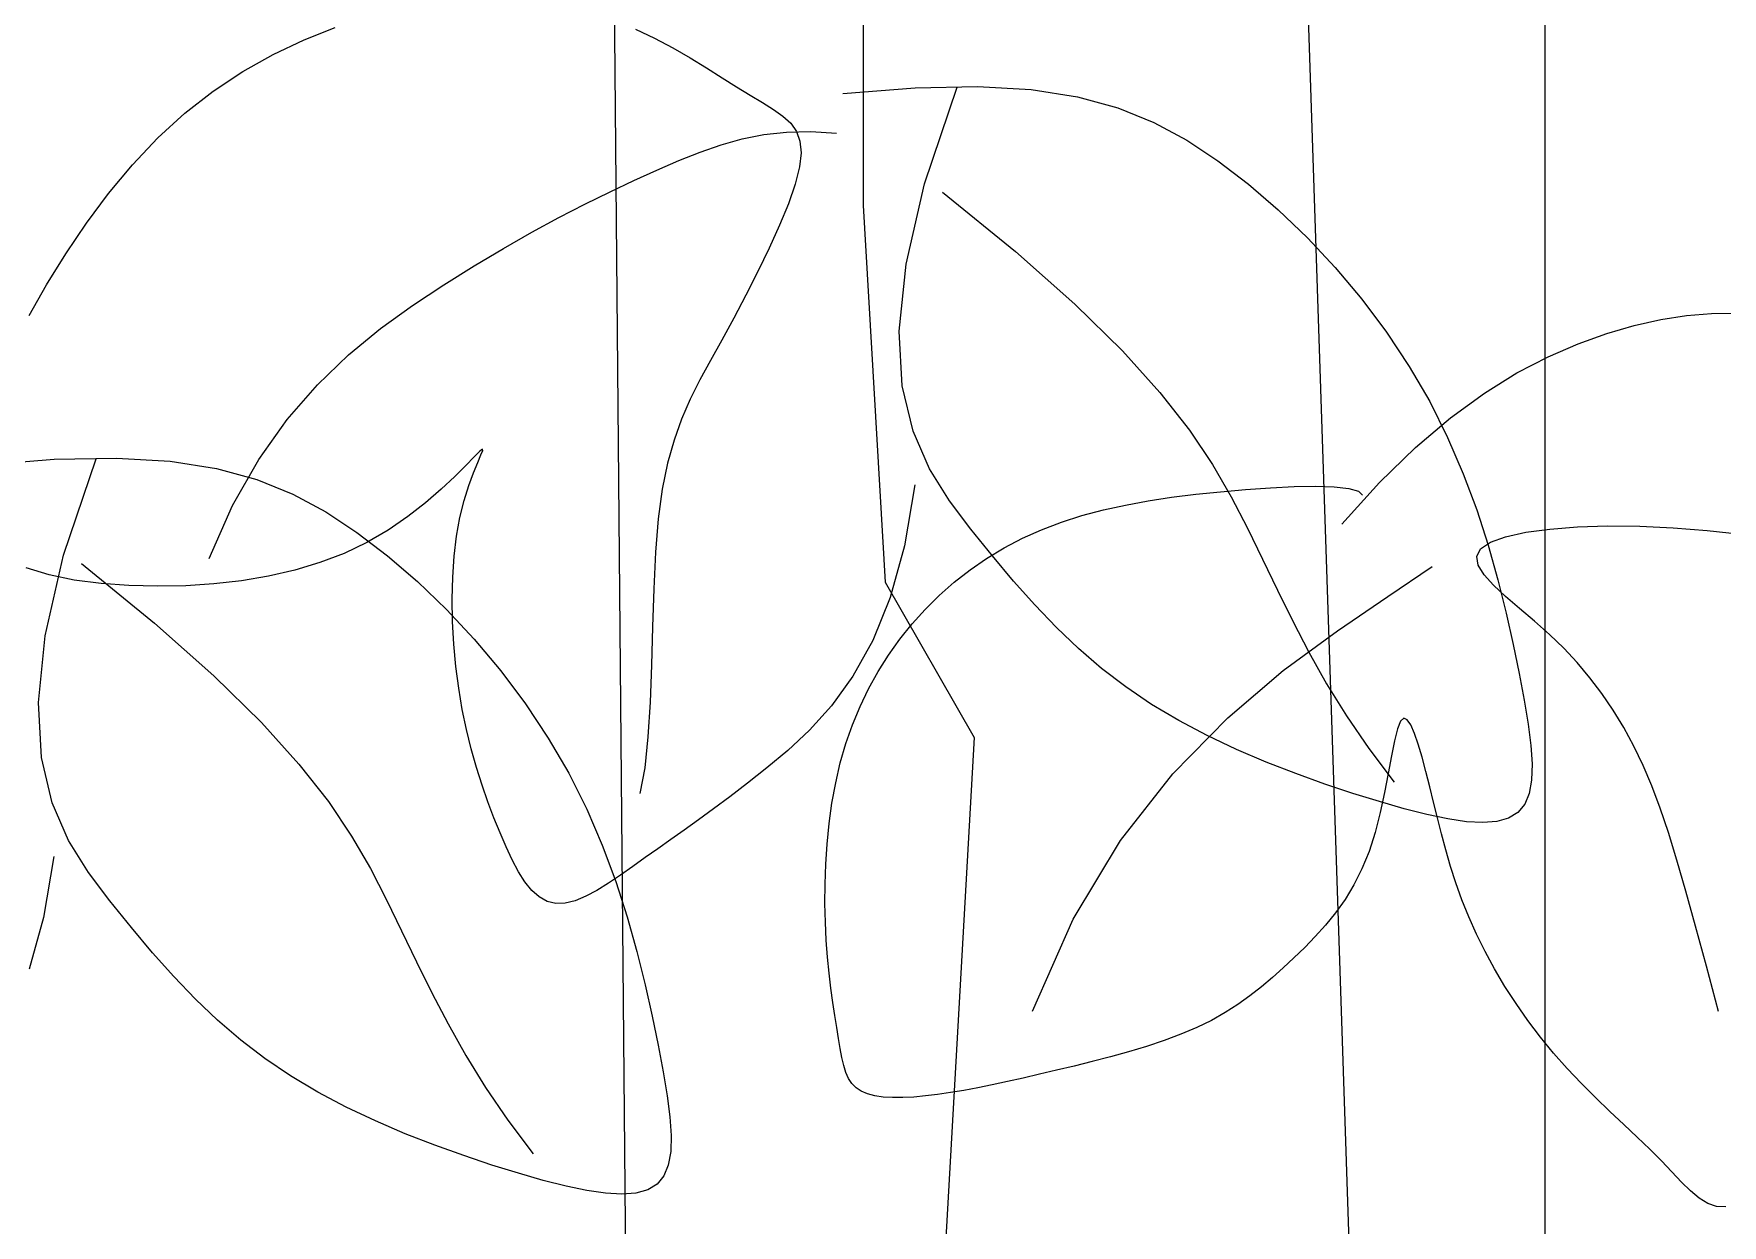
# Model space of a CAD drawing. Extents: x -1568 to -728, y -1287 to -990.
# Drawn here: x -940.849 to -939.467, y -1164.931 to -1163.955 of the extents above; entities that cross this region are included whole.
import ezdxf

# ---------------------------------------------------------------- set-up
doc = ezdxf.new("R2010")
doc.units = 0
doc.header["$LTSCALE"] = 5
doc.layers.get('0').update_dxf_attribs({"linetype": 'CONTINUOUS'})
for name, color, linetype in [('LH', 94, 'CONTINUOUS'), ('LV', 3, 'CONTINUOUS'), ('尺寸标注', 2, 'CONTINUOUS')]:
    doc.layers.add(name, color=color, linetype=linetype)
doc.layers.add('标注', color=4, linetype='CONTINUOUS', lineweight=15)

# ---------------------------------------------------------------- blocks, each defined once
blk = doc.blocks.new('15')
at = {"layer": 'LH', "color": 38}
for p, q in [((-0.32669, 1.0628), (-0.30978, 1.06954)), ((-0.34354, 1.05478), (-0.32669, 1.0628)), ((-0.1458, 1.06867), (-0.13542, 1.06366)), ((-0.13542, 1.06366), (-0.12548, 1.05834)), ((-0.36014, 1.04545), (-0.34354, 1.05478)), ((-0.12548, 1.05834), (-0.11601, 1.05287)), ((-0.11601, 1.05287), (-0.10703, 1.0474)), ((-0.37629, 1.03476), (-0.36014, 1.04545)), ((-0.10703, 1.0474), (-0.09856, 1.04208)), ((-0.09856, 1.04208), (-0.09064, 1.03707)), ((-0.3918, 1.02266), (-0.37629, 1.03476)), ((-0.09064, 1.03707), (-0.08329, 1.03251)), ((-0.08329, 1.03251), (-0.07655, 1.02849)), ((-0.03272, 1.03342), (0.0068, 1.03662)), ((0.0068, 1.03662), (0.04081, 1.03729)), ((0.01197, 0.98421), (0.02966, 1.03691)), ((0.04081, 1.03729), (0.07008, 1.03557)), ((0.07008, 1.03557), (0.09537, 1.03162)), ((-0.07655, 1.02849), (-0.07053, 1.02479)), ((-0.07053, 1.02479), (-0.06534, 1.02113)), ((0.09537, 1.03162), (0.11744, 1.02561)), ((0.11744, 1.02561), (0.13705, 1.01769)), ((-0.4065, 1.00918), (-0.3918, 1.02266)), ((-0.06534, 1.02113), (-0.06112, 1.01722)), ((-0.06112, 1.01722), (-0.05799, 1.01278)), ((0.13705, 1.01769), (0.15497, 1.008)), ((-0.42035, 0.9945), (-0.4065, 1.00918)), ((-0.1106, 1.00147), (-0.09914, 1.00545)), ((-0.09914, 1.00545), (-0.0876, 1.00866)), ((-0.0876, 1.00866), (-0.07574, 1.01102)), ((-0.07574, 1.01102), (-0.06336, 1.01241)), ((-0.06336, 1.01241), (-0.05022, 1.01273)), ((-0.05799, 1.01278), (-0.05606, 1.00751)), ((-0.05606, 1.00751), (-0.05546, 1.00112)), ((-0.05022, 1.01273), (-0.0361, 1.01188)), ((0.15497, 1.008), (0.17196, 0.99671)), ((-0.13415, 0.99164), (-0.1222, 0.99683)), ((-0.1222, 0.99683), (-0.1106, 1.00147)), ((-0.05546, 1.00112), (-0.05631, 0.99334)), ((0.17196, 0.99671), (0.18863, 0.98397)), ((-0.43335, 0.97889), (-0.42035, 0.9945)), ((-0.15972, 0.97979), (-0.14665, 0.98597)), ((-0.14665, 0.98597), (-0.13415, 0.99164)), ((-0.05631, 0.99334), (-0.05868, 0.98398)), ((-0.44549, 0.9626), (-0.43335, 0.97889)), ((-0.17338, 0.97305), (-0.15972, 0.97979)), ((-0.05868, 0.98398), (-0.06238, 0.97326)), ((0.00184, 0.94021), (0.01197, 0.98421)), ((0.02178, 0.97965), (0.06158, 0.94714)), ((0.18863, 0.98397), (0.20497, 0.96991)), ((-0.18762, 0.96569), (-0.17338, 0.97305)), ((-0.06238, 0.97326), (-0.06716, 0.96152)), ((0.20497, 0.96991), (0.22084, 0.95467)), ((-0.45676, 0.94588), (-0.44549, 0.9626)), ((-0.20245, 0.95766), (-0.18762, 0.96569)), ((-0.06716, 0.96152), (-0.07278, 0.94907)), ((-0.21786, 0.94891), (-0.20245, 0.95766)), ((0.22084, 0.95467), (0.23608, 0.93837)), ((-0.46717, 0.92899), (-0.45676, 0.94588)), ((-0.23386, 0.93937), (-0.21786, 0.94891)), ((-0.07278, 0.94907), (-0.079, 0.93625)), ((-0.00184, 0.90377), (0.00184, 0.94021)), ((0.06158, 0.94714), (0.09394, 0.91842)), ((-0.25044, 0.929), (-0.23386, 0.93937)), ((-0.079, 0.93625), (-0.08556, 0.92338)), ((0.23608, 0.93837), (0.25053, 0.92114)), ((-0.47669, 0.91217), (-0.46717, 0.92899)), ((-0.26756, 0.91768), (-0.25044, 0.929)), ((-0.08556, 0.92338), (-0.09223, 0.9108)), ((-0.28497, 0.90507), (-0.26756, 0.91768)), ((0.09394, 0.91842), (0.11988, 0.89296)), ((0.25053, 0.92114), (0.26404, 0.90312)), ((0.41372, 0.91011), (0.42772, 0.91229)), ((0.42772, 0.91229), (0.44137, 0.9134)), ((0.44137, 0.9134), (0.45478, 0.91345)), ((-0.30236, 0.89076), (-0.28497, 0.90507)), ((-0.09223, 0.9108), (-0.09875, 0.89883)), ((-0.0002, 0.87376), (-0.00184, 0.90377)), ((0.26404, 0.90312), (0.27645, 0.88444)), ((0.38425, 0.90242), (0.39927, 0.90683)), ((0.39927, 0.90683), (0.41372, 0.91011)), ((-0.09875, 0.89883), (-0.10491, 0.88768)), ((0.3522, 0.88973), (0.36857, 0.89682)), ((0.36857, 0.89682), (0.38425, 0.90242)), ((-0.31943, 0.87435), (-0.30236, 0.89076)), ((-0.10491, 0.88768), (-0.11065, 0.87705)), ((0.11988, 0.89296), (0.14039, 0.87023)), ((0.33515, 0.88086), (0.3522, 0.88973)), ((-0.11065, 0.87705), (-0.1159, 0.86654)), ((0.27645, 0.88444), (0.2876, 0.86523)), ((0.31742, 0.86987), (0.33515, 0.88086)), ((-0.33587, 0.85543), (-0.31943, 0.87435)), ((-0.1159, 0.86654), (-0.12063, 0.85572)), ((0.00565, 0.84906), (-0.0002, 0.87376)), ((0.14039, 0.87023), (0.15647, 0.84971)), ((0.29901, 0.85644), (0.31742, 0.86987)), ((0.2876, 0.86523), (0.29739, 0.84564)), ((-0.35138, 0.83361), (-0.33587, 0.85543)), ((-0.12063, 0.85572), (-0.12478, 0.8442)), ((0.01459, 0.82854), (0.00565, 0.84906)), ((0.15647, 0.84971), (0.16912, 0.83087)), ((0.27991, 0.84026), (0.29901, 0.85644)), ((-0.22933, 0.83935), (-0.23083, 0.83821)), ((-0.23013, 0.8361), (-0.22919, 0.8386)), ((-0.22919, 0.8386), (-0.22933, 0.83935)), ((-0.12478, 0.8442), (-0.12832, 0.83156)), ((0.26012, 0.821), (0.27991, 0.84026)), ((0.29739, 0.84564), (0.3059, 0.82588)), ((-0.50257, 0.83052), (-0.46305, 0.83372)), ((-0.46305, 0.83372), (-0.42903, 0.83438)), ((-0.45788, 0.78131), (-0.44019, 0.834)), ((-0.42903, 0.83438), (-0.39977, 0.83266)), ((-0.39977, 0.83266), (-0.37448, 0.82872)), ((-0.36566, 0.80848), (-0.35138, 0.83361)), ((-0.23848, 0.83041), (-0.2445, 0.8244)), ((-0.23389, 0.83513), (-0.23848, 0.83041)), ((-0.2342, 0.82638), (-0.23189, 0.83198)), ((-0.23083, 0.83821), (-0.23389, 0.83513)), ((-0.23189, 0.83198), (-0.23013, 0.8361)), ((-0.12832, 0.83156), (-0.13121, 0.81738)), ((0.16912, 0.83087), (0.17934, 0.81318)), ((-0.37448, 0.82872), (-0.35241, 0.82271)), ((-0.35241, 0.82271), (-0.3328, 0.81478)), ((-0.2445, 0.8244), (-0.25184, 0.81749)), ((-0.23677, 0.81943), (-0.2342, 0.82638)), ((0.02549, 0.81107), (0.01459, 0.82854)), ((0.23965, 0.79833), (0.26012, 0.821)), ((0.3059, 0.82588), (0.31323, 0.80618)), ((-0.3328, 0.81478), (-0.31488, 0.8051)), ((-0.25184, 0.81749), (-0.2604, 0.81005)), ((-0.24166, 0.80202), (-0.23935, 0.81126)), ((-0.23935, 0.81126), (-0.23677, 0.81943)), ((-0.13121, 0.81738), (-0.13338, 0.80126)), ((0.00663, 0.81981), (0.00098, 0.78647)), ((0.03724, 0.79553), (0.02549, 0.81107)), ((0.12155, 0.80877), (0.13397, 0.81104)), ((0.13397, 0.81104), (0.14677, 0.81299)), ((0.14677, 0.81299), (0.15992, 0.81464)), ((0.15992, 0.81464), (0.17341, 0.81605)), ((0.17341, 0.81605), (0.18716, 0.81726)), ((0.17934, 0.81318), (0.18814, 0.7961)), ((0.18716, 0.81726), (0.20074, 0.8182)), ((0.20074, 0.8182), (0.21366, 0.8188)), ((0.21366, 0.8188), (0.22543, 0.819)), ((0.22543, 0.819), (0.23554, 0.81871)), ((0.23554, 0.81871), (0.2435, 0.81786)), ((0.2435, 0.81786), (0.24881, 0.81639)), ((0.24881, 0.81639), (0.25097, 0.81422)), ((-0.37841, 0.77964), (-0.36566, 0.80848)), ((-0.31488, 0.8051), (-0.29789, 0.79381)), ((-0.27008, 0.80245), (-0.28078, 0.79506)), ((-0.2604, 0.81005), (-0.27008, 0.80245)), ((-0.24347, 0.79183), (-0.24166, 0.80202)), ((0.08659, 0.79941), (0.09784, 0.803)), ((0.09784, 0.803), (0.1095, 0.8061)), ((0.1095, 0.8061), (0.12155, 0.80877)), ((0.31323, 0.80618), (0.3195, 0.78677)), ((-0.29789, 0.79381), (-0.28122, 0.78107)), ((-0.28078, 0.79506), (-0.2924, 0.78825)), ((-0.13338, 0.80126), (-0.13485, 0.78297)), ((0.04893, 0.78098), (0.03724, 0.79553)), ((0.06533, 0.79059), (0.07575, 0.79529)), ((0.07575, 0.79529), (0.08659, 0.79941)), ((0.18814, 0.7961), (0.1964, 0.7792)), ((0.32905, 0.79145), (0.34, 0.79386)), ((0.34, 0.79386), (0.35316, 0.79565)), ((0.35316, 0.79565), (0.36818, 0.79681)), ((0.36818, 0.79681), (0.38465, 0.79732)), ((0.38465, 0.79732), (0.40219, 0.79717)), ((0.40219, 0.79717), (0.42042, 0.79635)), ((0.42042, 0.79635), (0.43897, 0.79487)), ((0.43897, 0.79487), (0.45752, 0.79284)), ((-0.2924, 0.78825), (-0.30484, 0.78233)), ((-0.24476, 0.78087), (-0.24347, 0.79183)), ((0.00098, 0.78647), (-0.00685, 0.75833)), ((0.04582, 0.77957), (0.05535, 0.78535)), ((0.05535, 0.78535), (0.06533, 0.79059)), ((0.31326, 0.78064), (0.31537, 0.78483)), ((0.31537, 0.78483), (0.32072, 0.78844)), ((0.3195, 0.78677), (0.32485, 0.76789)), ((0.32072, 0.78844), (0.32905, 0.79145)), ((-0.46581, 0.77065), (-0.47827, 0.77455)), ((-0.46801, 0.73731), (-0.45788, 0.78131)), ((-0.44807, 0.77675), (-0.40827, 0.74424)), ((-0.318, 0.77733), (-0.33178, 0.77321)), ((-0.30484, 0.78233), (-0.318, 0.77733)), ((-0.28122, 0.78107), (-0.26487, 0.76701)), ((-0.24553, 0.76931), (-0.24476, 0.78087)), ((-0.13485, 0.78297), (-0.1358, 0.76306)), ((0.03673, 0.7733), (0.04582, 0.77957)), ((0.0605, 0.76721), (0.04893, 0.78098)), ((0.1964, 0.7792), (0.20454, 0.76232)), ((0.26471, 0.75878), (0.28901, 0.77516)), ((0.31405, 0.77592), (0.31326, 0.78064)), ((0.31727, 0.77068), (0.31405, 0.77592)), ((-0.4521, 0.76778), (-0.46581, 0.77065)), ((-0.43747, 0.76585), (-0.4521, 0.76778)), ((-0.42225, 0.76475), (-0.43747, 0.76585)), ((-0.37593, 0.76571), (-0.39127, 0.76471)), ((-0.36084, 0.76743), (-0.37593, 0.76571)), ((-0.34609, 0.76992), (-0.36084, 0.76743)), ((-0.33178, 0.77321), (-0.34609, 0.76992)), ((-0.26487, 0.76701), (-0.249, 0.75176)), ((-0.24582, 0.75733), (-0.24553, 0.76931)), ((0.01996, 0.75938), (0.02811, 0.76656)), ((0.02811, 0.76656), (0.03673, 0.7733)), ((0.0721, 0.7542), (0.0605, 0.76721)), ((0.32242, 0.76497), (0.31727, 0.77068)), ((0.32905, 0.75882), (0.32242, 0.76497)), ((0.32485, 0.76789), (0.32937, 0.74977)), ((-0.40675, 0.7644), (-0.42225, 0.76475)), ((-0.39127, 0.76471), (-0.40675, 0.7644)), ((-0.24562, 0.74511), (-0.24582, 0.75733)), ((-0.1358, 0.76306), (-0.13646, 0.74228)), ((-0.00685, 0.75833), (-0.01638, 0.73478)), ((0.01228, 0.75179), (0.01996, 0.75938)), ((0.20454, 0.76232), (0.21288, 0.74539)), ((0.23723, 0.74014), (0.26471, 0.75878)), ((0.33666, 0.75227), (0.32905, 0.75882)), ((-0.249, 0.75176), (-0.23377, 0.73546)), ((0.0051, 0.74381), (0.01228, 0.75179)), ((0.08388, 0.74193), (0.0721, 0.7542)), ((0.32937, 0.74977), (0.33319, 0.73263)), ((0.34479, 0.74536), (0.33666, 0.75227)), ((-0.47169, 0.70086), (-0.46801, 0.73731)), ((-0.40827, 0.74424), (-0.3759, 0.71551)), ((-0.24496, 0.73281), (-0.24562, 0.74511)), ((-0.13646, 0.74228), (-0.13706, 0.72137)), ((-0.00159, 0.73548), (0.0051, 0.74381)), ((0.09598, 0.73039), (0.08388, 0.74193)), ((0.20772, 0.71838), (0.23723, 0.74014)), ((0.21288, 0.74539), (0.22171, 0.72833)), ((0.35295, 0.73812), (0.34479, 0.74536)), ((0.36075, 0.73058), (0.35295, 0.73812)), ((-0.24385, 0.72061), (-0.24496, 0.73281)), ((-0.23377, 0.73546), (-0.21932, 0.71824)), ((-0.01638, 0.73478), (-0.02719, 0.71524)), ((-0.00778, 0.7268), (-0.00159, 0.73548)), ((0.10857, 0.71956), (0.09598, 0.73039)), ((0.22171, 0.72833), (0.23136, 0.71109)), ((0.33319, 0.73263), (0.33644, 0.71672)), ((0.36812, 0.7227), (0.36075, 0.73058)), ((-0.24231, 0.70869), (-0.24385, 0.72061)), ((-0.13706, 0.72137), (-0.13783, 0.70108)), ((-0.01346, 0.71779), (-0.00778, 0.7268)), ((0.12179, 0.70941), (0.10857, 0.71956)), ((0.37507, 0.71447), (0.36812, 0.7227)), ((-0.3759, 0.71551), (-0.34996, 0.69005)), ((-0.21932, 0.71824), (-0.20581, 0.70022)), ((-0.02719, 0.71524), (-0.03881, 0.69911)), ((-0.01862, 0.70844), (-0.01346, 0.71779)), ((0.17737, 0.69263), (0.20772, 0.71838)), ((0.23136, 0.71109), (0.24213, 0.69358)), ((0.33644, 0.71672), (0.33918, 0.70221)), ((0.38162, 0.70583), (0.37507, 0.71447)), ((-0.47005, 0.67085), (-0.47169, 0.70086)), ((-0.24037, 0.6972), (-0.24231, 0.70869)), ((-0.13783, 0.70108), (-0.139, 0.68214)), ((-0.02327, 0.69877), (-0.01862, 0.70844)), ((0.13578, 0.69993), (0.12179, 0.70941)), ((0.33918, 0.70221), (0.34135, 0.68916)), ((0.38777, 0.69676), (0.38162, 0.70583)), ((-0.23806, 0.68616), (-0.24037, 0.6972)), ((-0.20581, 0.70022), (-0.1934, 0.68154)), ((-0.03881, 0.69911), (-0.05081, 0.68581)), ((-0.0274, 0.68879), (-0.02327, 0.69877)), ((0.15065, 0.69109), (0.13578, 0.69993)), ((0.14735, 0.66201), (0.17737, 0.69263)), ((0.16619, 0.6829), (0.15065, 0.69109)), ((0.24213, 0.69358), (0.25432, 0.67574)), ((0.27347, 0.6923), (0.27171, 0.69069)), ((0.27533, 0.69152), (0.27347, 0.6923)), ((0.27728, 0.68868), (0.27533, 0.69152)), ((0.39355, 0.68722), (0.38777, 0.69676)), ((-0.34996, 0.69005), (-0.32946, 0.66733)), ((-0.23544, 0.67558), (-0.23806, 0.68616)), ((-0.139, 0.68214), (-0.14081, 0.6653)), ((-0.05081, 0.68581), (-0.06272, 0.67472)), ((-0.03099, 0.6785), (-0.0274, 0.68879)), ((0.18218, 0.67534), (0.16619, 0.6829)), ((0.27006, 0.68651), (0.26845, 0.68007)), ((0.27171, 0.69069), (0.27006, 0.68651)), ((0.2793, 0.6841), (0.27728, 0.68868)), ((0.28136, 0.67811), (0.2793, 0.6841)), ((0.34135, 0.68916), (0.34282, 0.67754)), ((0.39896, 0.67718), (0.39355, 0.68722)), ((-0.23258, 0.66547), (-0.23544, 0.67558)), ((-0.1934, 0.68154), (-0.18224, 0.66233)), ((-0.06272, 0.67472), (-0.07411, 0.66527)), ((-0.03405, 0.66791), (-0.03099, 0.6785)), ((0.19836, 0.66841), (0.18218, 0.67534)), ((0.25432, 0.67574), (0.26826, 0.6575)), ((0.26845, 0.68007), (0.26678, 0.67183)), ((0.28345, 0.67104), (0.28136, 0.67811)), ((0.34282, 0.67754), (0.34349, 0.66736)), ((0.40402, 0.66659), (0.39896, 0.67718)), ((-0.4642, 0.64615), (-0.47005, 0.67085)), ((-0.32946, 0.66733), (-0.31338, 0.64681)), ((-0.22952, 0.65582), (-0.23258, 0.66547)), ((-0.14081, 0.6653), (-0.14348, 0.6513)), ((-0.07411, 0.66527), (-0.08462, 0.65693)), ((-0.03657, 0.65705), (-0.03405, 0.66791)), ((0.21449, 0.6621), (0.19836, 0.66841)), ((0.26678, 0.67183), (0.26497, 0.66225)), ((0.28555, 0.6632), (0.28345, 0.67104)), ((0.34349, 0.66736), (0.34323, 0.65861)), ((0.40876, 0.65538), (0.40402, 0.66659)), ((-0.22633, 0.64665), (-0.22952, 0.65582)), ((-0.18224, 0.66233), (-0.17245, 0.64274)), ((-0.08462, 0.65693), (-0.09428, 0.6495)), ((-0.03859, 0.64598), (-0.03657, 0.65705)), ((0.11882, 0.62567), (0.14735, 0.66201)), ((0.23033, 0.6564), (0.21449, 0.6621)), ((0.24562, 0.65131), (0.23033, 0.6564)), ((0.26497, 0.66225), (0.26292, 0.65179)), ((0.28763, 0.65492), (0.28555, 0.6632)), ((0.28969, 0.64647), (0.28763, 0.65492)), ((0.34323, 0.65861), (0.34193, 0.65128)), ((0.41331, 0.64325), (0.40876, 0.65538)), ((-0.45526, 0.62563), (-0.4642, 0.64615)), ((-0.31338, 0.64681), (-0.30073, 0.62797)), ((-0.22304, 0.63796), (-0.22633, 0.64665)), ((-0.09428, 0.6495), (-0.10318, 0.64283)), ((-0.04015, 0.63482), (-0.03859, 0.64598)), ((0.26014, 0.64681), (0.24562, 0.65131)), ((0.27366, 0.64293), (0.26014, 0.64681)), ((0.26292, 0.65179), (0.26056, 0.64089)), ((0.29178, 0.6379), (0.28969, 0.64647)), ((0.33948, 0.64537), (0.33576, 0.64087)), ((0.34193, 0.65128), (0.33948, 0.64537)), ((-0.21973, 0.62975), (-0.22304, 0.63796)), ((-0.17245, 0.64274), (-0.16395, 0.62297)), ((-0.11145, 0.63679), (-0.11921, 0.63125)), ((-0.10318, 0.64283), (-0.11145, 0.63679)), ((0.26056, 0.64089), (0.25777, 0.63003)), ((0.2861, 0.63974), (0.27366, 0.64293)), ((0.29743, 0.63734), (0.2861, 0.63974)), ((0.29397, 0.62921), (0.29178, 0.6379)), ((0.3076, 0.63585), (0.29743, 0.63734)), ((0.31656, 0.63535), (0.3076, 0.63585)), ((0.32427, 0.63595), (0.31656, 0.63535)), ((0.33069, 0.63776), (0.32427, 0.63595)), ((0.33576, 0.64087), (0.33069, 0.63776)), ((0.41783, 0.62987), (0.41331, 0.64325)), ((-0.30073, 0.62797), (-0.2905, 0.61027)), ((-0.21643, 0.62205), (-0.21973, 0.62975)), ((-0.11921, 0.63125), (-0.12656, 0.62607)), ((-0.04127, 0.62366), (-0.04015, 0.63482)), ((0.25777, 0.63003), (0.25449, 0.61964)), ((0.29634, 0.6204), (0.29397, 0.62921)), ((0.42246, 0.61489), (0.41783, 0.62987)), ((-0.44436, 0.60817), (-0.45526, 0.62563)), ((-0.2131, 0.61495), (-0.21643, 0.62205)), ((-0.16395, 0.62297), (-0.15662, 0.60327)), ((-0.13362, 0.62112), (-0.14051, 0.61626)), ((-0.12656, 0.62607), (-0.13362, 0.62112)), ((-0.04199, 0.61259), (-0.04127, 0.62366)), ((0.09295, 0.58272), (0.11882, 0.62567)), ((0.25449, 0.61964), (0.25063, 0.6101)), ((0.29894, 0.61147), (0.29634, 0.6204)), ((-0.46321, 0.61691), (-0.46887, 0.58357)), ((-0.43261, 0.59263), (-0.44436, 0.60817)), ((-0.2905, 0.61027), (-0.2817, 0.5932)), ((-0.20969, 0.60855), (-0.2131, 0.61495)), ((-0.20613, 0.60298), (-0.20969, 0.60855)), ((-0.14731, 0.6114), (-0.154, 0.60668)), ((-0.14051, 0.61626), (-0.14731, 0.6114)), ((-0.04236, 0.60171), (-0.04199, 0.61259)), ((0.25063, 0.6101), (0.24626, 0.6014)), ((0.30185, 0.60241), (0.29894, 0.61147)), ((0.42737, 0.59797), (0.42246, 0.61489)), ((-0.20237, 0.59835), (-0.20613, 0.60298)), ((-0.16054, 0.60227), (-0.16688, 0.59836)), ((-0.154, 0.60668), (-0.16054, 0.60227)), ((-0.15662, 0.60327), (-0.15034, 0.58387)), ((-0.04241, 0.59112), (-0.04236, 0.60171)), ((0.24626, 0.6014), (0.24145, 0.59345)), ((0.30514, 0.59323), (0.30185, 0.60241)), ((-0.42092, 0.57807), (-0.43261, 0.59263)), ((-0.2817, 0.5932), (-0.27345, 0.5763)), ((-0.19836, 0.59476), (-0.20237, 0.59835)), ((-0.19404, 0.59232), (-0.19836, 0.59476)), ((-0.18935, 0.59116), (-0.19404, 0.59232)), ((-0.18426, 0.59133), (-0.18935, 0.59116)), ((-0.17878, 0.59271), (-0.18426, 0.59133)), ((-0.17297, 0.59511), (-0.17878, 0.59271)), ((-0.16688, 0.59836), (-0.17297, 0.59511)), ((-0.04218, 0.58091), (-0.04241, 0.59112)), ((0.24145, 0.59345), (0.23628, 0.58614)), ((0.30888, 0.58391), (0.30514, 0.59323)), ((0.4327, 0.57879), (0.42737, 0.59797)), ((-0.46887, 0.58357), (-0.47669, 0.55542)), ((-0.15034, 0.58387), (-0.145, 0.56499)), ((-0.0417, 0.57116), (-0.04218, 0.58091)), ((0.07092, 0.53231), (0.09295, 0.58272)), ((0.23628, 0.58614), (0.23082, 0.57939)), ((0.31311, 0.57447), (0.30888, 0.58391)), ((-0.40935, 0.5643), (-0.42092, 0.57807)), ((-0.27345, 0.5763), (-0.2653, 0.55941)), ((0.22516, 0.5731), (0.21937, 0.56716)), ((0.23082, 0.57939), (0.22516, 0.5731)), ((0.31783, 0.56496), (0.31311, 0.57447)), ((0.4386, 0.55699), (0.4327, 0.57879)), ((-0.39775, 0.55129), (-0.40935, 0.5643)), ((-0.145, 0.56499), (-0.14048, 0.54686)), ((-0.04101, 0.5619), (-0.0417, 0.57116)), ((0.21937, 0.56716), (0.21353, 0.5615)), ((0.32302, 0.55543), (0.31783, 0.56496)), ((-0.2653, 0.55941), (-0.25697, 0.54248)), ((-0.04016, 0.55315), (-0.04101, 0.5619)), ((-0.0392, 0.54492), (-0.04016, 0.55315)), ((0.20768, 0.55601), (0.20178, 0.55071)), ((0.21353, 0.5615), (0.20768, 0.55601)), ((0.32866, 0.54594), (0.32302, 0.55543)), ((0.44523, 0.53223), (0.4386, 0.55699)), ((-0.38597, 0.53903), (-0.39775, 0.55129)), ((-0.14048, 0.54686), (-0.13665, 0.52973)), ((-0.03816, 0.53722), (-0.0392, 0.54492)), ((0.19574, 0.54561), (0.18947, 0.54071)), ((0.20178, 0.55071), (0.19574, 0.54561)), ((0.33472, 0.53655), (0.32866, 0.54594)), ((-0.37386, 0.52749), (-0.38597, 0.53903)), ((-0.25697, 0.54248), (-0.24813, 0.52543)), ((-0.03709, 0.53006), (-0.03816, 0.53722)), ((0.18289, 0.53603), (0.17591, 0.53159)), ((0.18947, 0.54071), (0.18289, 0.53603)), ((0.34117, 0.52731), (0.33472, 0.53655)), ((-0.36127, 0.51665), (-0.37386, 0.52749)), ((-0.24813, 0.52543), (-0.23849, 0.50819)), ((-0.13665, 0.52973), (-0.13341, 0.51381)), ((-0.03603, 0.52347), (-0.03709, 0.53006)), ((0.16846, 0.52739), (0.16044, 0.52345)), ((0.17591, 0.53159), (0.16846, 0.52739)), ((0.348, 0.51829), (0.34117, 0.52731)), ((-0.34806, 0.5065), (-0.36127, 0.51665)), ((-0.03502, 0.51744), (-0.03603, 0.52347)), ((-0.03409, 0.51199), (-0.03502, 0.51744)), ((0.14267, 0.51637), (0.13312, 0.51319)), ((0.15182, 0.51979), (0.14267, 0.51637)), ((0.16044, 0.52345), (0.15182, 0.51979)), ((0.35518, 0.50954), (0.348, 0.51829)), ((-0.23849, 0.50819), (-0.22772, 0.49068)), ((-0.13341, 0.51381), (-0.13066, 0.49931)), ((-0.03317, 0.50711), (-0.03409, 0.51199)), ((-0.03216, 0.50277), (-0.03317, 0.50711)), ((0.11336, 0.50746), (0.10339, 0.50486)), ((0.12331, 0.51023), (0.11336, 0.50746)), ((0.13312, 0.51319), (0.12331, 0.51023)), ((0.36267, 0.5011), (0.35518, 0.50954)), ((-0.33406, 0.49702), (-0.34806, 0.5065)), ((-0.13066, 0.49931), (-0.1285, 0.48625)), ((-0.03097, 0.49897), (-0.03216, 0.50277)), ((-0.02952, 0.49567), (-0.03097, 0.49897)), ((0.07462, 0.49794), (0.0657, 0.49588)), ((0.08391, 0.50012), (0.07462, 0.49794)), ((0.09353, 0.50242), (0.08391, 0.50012)), ((0.10339, 0.50486), (0.09353, 0.50242)), ((0.37036, 0.49299), (0.36267, 0.5011)), ((-0.3192, 0.48819), (-0.33406, 0.49702)), ((-0.22772, 0.49068), (-0.21552, 0.47284)), ((-0.0277, 0.49286), (-0.02952, 0.49567)), ((-0.02543, 0.49053), (-0.0277, 0.49286)), ((-0.02261, 0.48865), (-0.02543, 0.49053)), ((-0.01918, 0.4872), (-0.02261, 0.48865)), ((0.03335, 0.48917), (0.02606, 0.48794)), ((0.04095, 0.4906), (0.03335, 0.48917)), ((0.04887, 0.4922), (0.04095, 0.4906)), ((0.05711, 0.49396), (0.04887, 0.4922)), ((0.0657, 0.49588), (0.05711, 0.49396)), ((0.37814, 0.48519), (0.37036, 0.49299)), ((-0.30366, 0.48), (-0.3192, 0.48819)), ((-0.28767, 0.47244), (-0.30366, 0.48)), ((-0.1285, 0.48625), (-0.12703, 0.47464)), ((-0.01515, 0.48616), (-0.01918, 0.4872)), ((-0.01057, 0.4855), (-0.01515, 0.48616)), ((-0.00549, 0.48519), (-0.01057, 0.4855)), ((0.00007, 0.4852), (-0.00549, 0.48519)), ((0.00604, 0.48551), (0.00007, 0.4852)), ((0.01239, 0.48609), (0.00604, 0.48551)), ((0.01908, 0.48691), (0.01239, 0.48609)), ((0.02606, 0.48794), (0.01908, 0.48691)), ((0.38588, 0.4777), (0.37814, 0.48519)), ((-0.27149, 0.46551), (-0.28767, 0.47244)), ((-0.21552, 0.47284), (-0.20159, 0.45459)), ((-0.12703, 0.47464), (-0.12636, 0.46446)), ((0.39346, 0.47051), (0.38588, 0.4777)), ((0.40076, 0.46361), (0.39346, 0.47051)), ((-0.25536, 0.4592), (-0.27149, 0.46551)), ((-0.12636, 0.46446), (-0.12662, 0.4557)), ((0.40766, 0.457), (0.40076, 0.46361)), ((-0.23952, 0.4535), (-0.25536, 0.4592)), ((-0.22422, 0.4484), (-0.23952, 0.4535)), ((-0.12662, 0.4557), (-0.12792, 0.44837)), ((0.41403, 0.45067), (0.40766, 0.457)), ((-0.20971, 0.44391), (-0.22422, 0.4484)), ((-0.19619, 0.44003), (-0.20971, 0.44391)), ((-0.13036, 0.44246), (-0.13408, 0.43796)), ((-0.12792, 0.44837), (-0.13036, 0.44246)), ((0.4198, 0.44465), (0.41403, 0.45067)), ((0.42507, 0.43911), (0.4198, 0.44465)), ((-0.18374, 0.43684), (-0.19619, 0.44003)), ((-0.17241, 0.43444), (-0.18374, 0.43684)), ((-0.16225, 0.43294), (-0.17241, 0.43444)), ((-0.13916, 0.43485), (-0.14557, 0.43305)), ((-0.13408, 0.43796), (-0.13916, 0.43485)), ((0.43, 0.43425), (0.42507, 0.43911)), ((0.43473, 0.43026), (0.43, 0.43425)), ((-0.15328, 0.43244), (-0.16225, 0.43294)), ((-0.14557, 0.43305), (-0.15328, 0.43244)), ((0.43941, 0.42736), (0.43473, 0.43026)), ((0.4442, 0.42575), (0.43941, 0.42736)), ((0.44925, 0.42563), (0.4442, 0.42575))]:
    blk.add_line(p, q, dxfattribs=at)
blk = doc.blocks.new('shu')
at = {"color": 72}
for p, q in [((-1380.204, -1080.0733), (-1380.204, -1082.2698)), ((-1379.8952, -1080.4545), (-1379.7943, -1083.476)), ((-1380.204, -1082.2698), (-1380.1858, -1082.5784)), ((-1380.1858, -1082.5784), (-1380.1131, -1082.7055)), ((-1380.1131, -1082.7055), (-1380.158, -1083.4987))]:
    blk.add_line(p, q, dxfattribs=at)
at = {"layer": 'LV', "color": 72}
for p, q in [((-1380.3942, -1083.552), (-1380.4696, -1075.3265)), ((-1379.6456, -1083.4757), (-1379.6456, -1081.916))]:
    blk.add_line(p, q, dxfattribs=at)

msp = doc.modelspace()

# ---------------------------------------------------------------- block references
at = {"layer": '尺寸标注', "color": 3, "xscale": 1.5, "yscale": 1.5, "zscale": 1.5}
msp.add_blockref('15', (-940.13768, -1165.5546), dxfattribs=at)
at = {"layer": '标注'}
msp.add_blockref('shu', (440.03384, -81.82626), dxfattribs=at)

doc.saveas('drawing.dxf')
